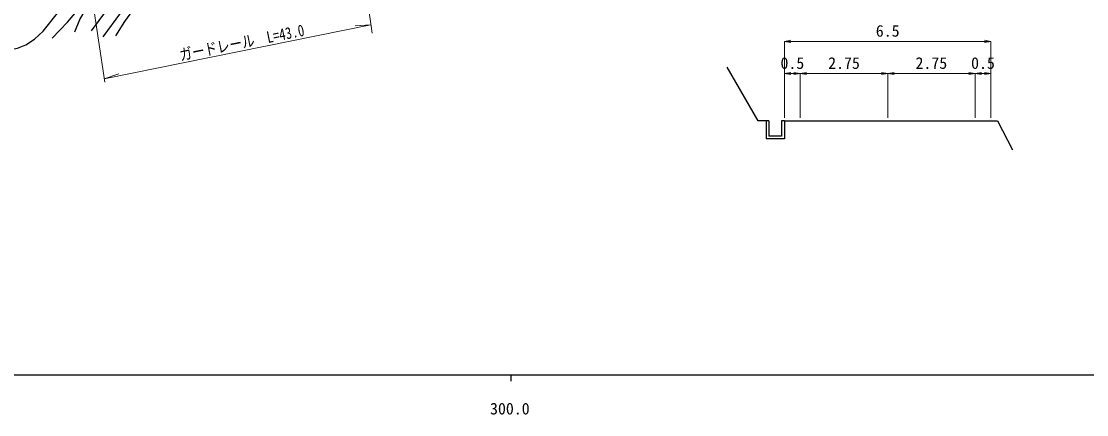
# Model space of a CAD drawing. Units: millimetres at full size, sheet at 1:1000, with parts at other scales. Extents: x 40000 to 680000, y 20000 to 380000.
# Drawn here: x 290955 to 458634, y 198715 to 260580 of the extents above; entities that cross this region are included whole.
import ezdxf
from ezdxf.enums import TextEntityAlignment as Align

# ---------------------------------------------------------------- set-up
doc = ezdxf.new("R2010")
doc.units = ezdxf.units.MM
doc.header["$LTSCALE"] = 1000
for name, color, linetype, lineweight in [('M-BGD', 7, 'Continuous', 25), ('M-STR-HTXT', 7, 'Continuous', 13), ('M-TTL-BAND', 7, 'Continuous', 25)]:
    doc.layers.add(name, color=color, linetype=linetype, lineweight=lineweight)
doc.styles.add('ＭＳ ゴシック', font='')
doc.styles.get('ＭＳ ゴシック').set_extended_font_data('MS Gothic')

# ---------------------------------------------------------------- blocks, each defined once
blk = doc.blocks.new('open_arrow')
at = {"color": 0, "linetype": 'Continuous', "lineweight": -2}
blk.add_lwpolyline([(7.5, 1.25), (0, 0), (7.5, -1.25)], dxfattribs=at)

msp = doc.modelspace()

# ---------------------------------------------------------------- linework, layer by layer
at = {"layer": 'M-BGD'}
for p, q in [((408613, 244924), (408163, 244924)), ((408163, 244924), (408163, 242074)), ((408613, 244924), (408613, 242524)), ((411063, 244924), (410613, 244924)), ((410613, 244924), (410613, 242524)), ((411063, 244924), (411063, 242074)), ((411063, 242074), (408163, 242074)), ((410613, 242524), (408613, 242524))]:
    msp.add_line(p, q, dxfattribs=at)
for points in [[(295816, 257928), (298235, 260435), (300892, 263616), (304098, 267293), (306761, 270145), (308128, 271486), (309513, 272641), (311038, 273024), (314034, 273524), (316584, 273989), (319891, 274734), (326070, 275979), (331522, 277035), (335245, 277735), (336258, 277899)], [(233263, 257338), (247252, 259105), (253760, 259786), (259251, 260576), (262807, 261265), (266255, 261711), (268787, 261702), (271067, 261527), (274589, 260845), (278286, 259564), (282542, 257705), (285133, 256672), (286917, 256221), (288172, 256098), (289264, 256139), (290366, 256358), (291687, 256894), (293037, 257758), (294392, 259058), (296629, 261885), (302610, 269733), (306677, 273960)], [(299358, 258944), (300178, 260846), (300998, 262292), (302149, 263860), (303419, 265213), (304845, 266507), (306974, 268215), (308559, 269335), (310659, 270643)], [(311687, 268486), (309456, 267620), (308576, 267096), (306875, 265326), (304378, 262323), (301938, 259064)], [(303818, 258152), (306627, 261896), (308597, 264104), (309733, 265153), (310854, 265820), (312428, 266584)], [(313040, 264681), (311809, 264312), (310650, 263729), (309467, 262918), (308053, 261689), (307199, 260577), (305799, 258278)], [(408163, 244924), (406914, 244924), (402029, 253385)], [(411063, 244924), (413563, 244924), (427313, 244924), (441063, 244924), (443563, 244924), (444576, 244924), (446962, 240349)]]:
    msp.add_lwpolyline(points, dxfattribs=at)
at = {"layer": 'M-STR-HTXT'}
for p, q in [((342915, 281658), (346150, 258730)), ((300899, 272483), (304082, 250994)), ((304003, 251530), (345967, 260026)), ((345967, 260026), (343516, 259879)), ((411063, 245424), (411063, 257429)), ((411063, 257428), (443563, 257428)), ((443563, 245424), (443563, 257429)), ((304003, 251530), (306318, 252347)), ((411063, 252363), (413563, 252363)), ((413563, 245424), (413563, 252364)), ((413563, 252363), (427313, 252363)), ((427313, 245424), (427313, 252364)), ((427313, 252363), (441063, 252363)), ((441063, 245424), (441063, 252364)), ((443563, 252363), (441063, 252363))]:
    msp.add_line(p, q, dxfattribs=at)
at = {"layer": 'M-TTL-BAND'}
for p, q in [((40000, 205000), (579000, 205000)), ((368000, 205000), (368000, 204000))]:
    msp.add_line(p, q, dxfattribs=at)

# ---------------------------------------------------------------- block references
at = {"layer": 'M-STR-HTXT', "xscale": 133, "yscale": 133}
for p in [(411063, 257428), (411063, 252363), (413563, 252363), (427313, 252363), (441063, 252363)]:
    msp.add_blockref('open_arrow', p, dxfattribs=at)
at = {"layer": 'M-STR-HTXT', "xscale": 133, "yscale": 133, "rotation": 180}
for p in [(443563, 257428), (413563, 252363), (427313, 252363), (441063, 252363), (443563, 252363)]:
    msp.add_blockref('open_arrow', p, dxfattribs=at)

# ---------------------------------------------------------------- texts
at = {"layer": 'M-STR-HTXT', "style": 'ＭＳ ゴシック', "width": 0.8}
msp.add_text('ガードレール\u3000L=43.0', height=1833, rotation=11.445, dxfattribs=at).set_placement((325952, 255815), align=Align.BOTTOM_CENTER)
at = {"layer": 'M-STR-HTXT', "style": 'ＭＳ ゴシック'}
for s, p in [('6.5', (427313, 257616)), ('0.5', (412313, 252551)), ('2.75', (420438, 252551)), ('2.75', (434188, 252551)), ('0.5', (442313, 252551))]:
    msp.add_text(s, height=1833, dxfattribs=at).set_placement(p, align=Align.BOTTOM_CENTER)
at = {"layer": 'M-TTL-BAND', "style": 'ＭＳ ゴシック'}
msp.add_text('300.0', height=1833, dxfattribs=at).set_placement((367844, 198195), align=Align.BOTTOM_CENTER)

doc.saveas('drawing.dxf')
